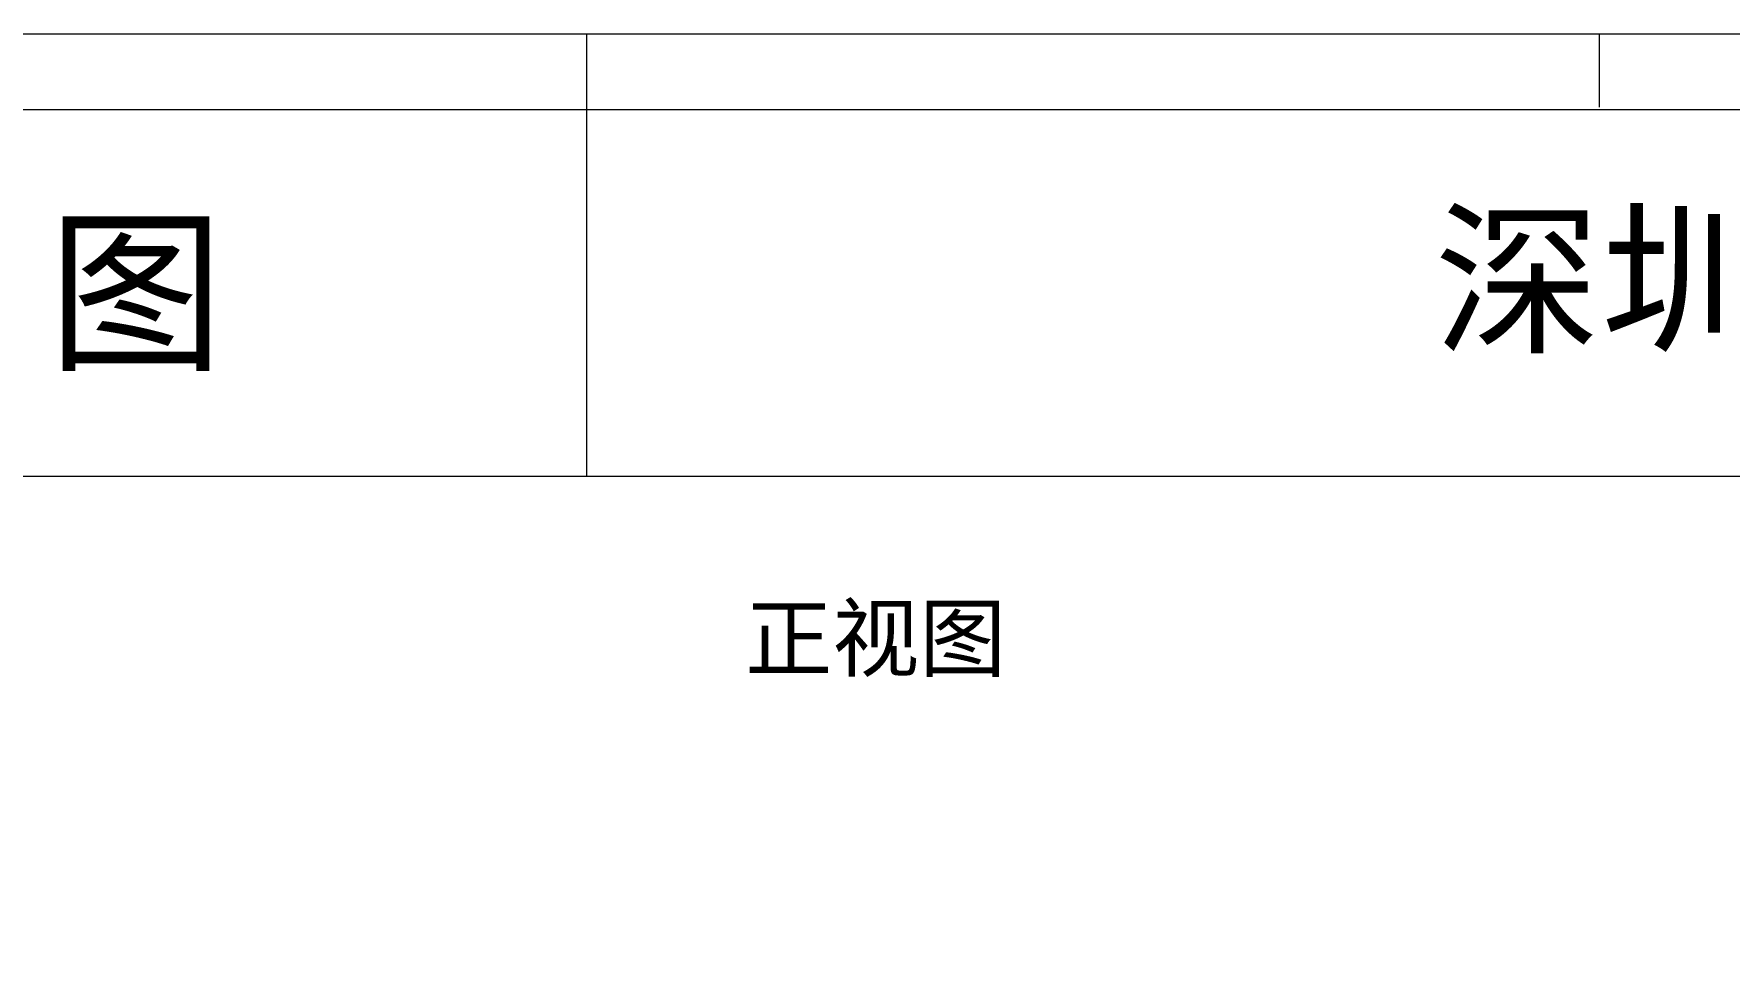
# Model space of a CAD drawing. Header units: millimetres. Extents: x 964 to 1969, y -17351 to -16641.
# Drawn here: x 1226.3 to 1492.1, y -16785.4 to -16640.6 of the extents above; entities that cross this region are included whole.
import ezdxf

# ---------------------------------------------------------------- set-up
doc = ezdxf.new("R2010")
doc.units = ezdxf.units.MM
doc.layers.get('0').update_dxf_attribs({"lineweight": 20})
doc.layers.add('图框', color=7, linetype='Continuous', lineweight=30)
doc.styles.add('宋体', font='')
doc.styles.add('汉字', font='')
doc.styles.get('宋体').set_extended_font_data('SimSun')
doc.styles.get('汉字').set_extended_font_data('NSimSun')

msp = doc.modelspace()

# ---------------------------------------------------------------- linework, layer by layer
at = {"layer": '图框', "color": 0, "lineweight": 0}
for p, q in [((1312.899, -16640.582), (1312.899, -16652.08)), ((1471.686, -16640.582), (1471.686, -16652.08)), ((976.287, -16652.425), (1957.567, -16652.425)), ((1312.899, -16652.08), (1312.899, -16709.96)), ((976.287, -16709.96), (1957.567, -16709.96))]:
    msp.add_line(p, q, dxfattribs=at)
for points in [[(964.444, -16640.582), (1969.41, -16640.582), (1969.41, -17351.164), (964.444, -17351.164)], [(976.287, -16652.425), (1957.567, -16652.425), (1957.567, -17339.321), (976.287, -17339.321)]]:
    msp.add_lwpolyline(points, close=True, dxfattribs=at)

# ---------------------------------------------------------------- texts
at = {"color": 7, "insert": (1445.819, -16669.586), "char_height": 19.14155, "width": 1737.03772, "attachment_point": 1, "style": '宋体'}
msp.add_mtext('{\\C256;深圳市鱼鹰光电科技有限公司}', dxfattribs=at)
at = {"color": 3, "lineweight": 5, "insert": (1337.805, -16730.336), "char_height": 10, "attachment_point": 1, "style": '宋体'}
msp.add_mtext_dynamic_manual_height_columns('正视图', width=61.39442, gutter_width=15, heights=[0], dxfattribs=at)
at = {"layer": '图框', "color": 0, "lineweight": 0, "insert": (1138.729, -16682.29), "char_height": 20.28175, "width": 499.10156, "attachment_point": 5, "style": '汉字'}
msp.add_mtext('{\\fSimSun|b0|i0|c134|p54;LCM+CG 总  成  图}', dxfattribs=at)

doc.saveas('drawing.dxf')
